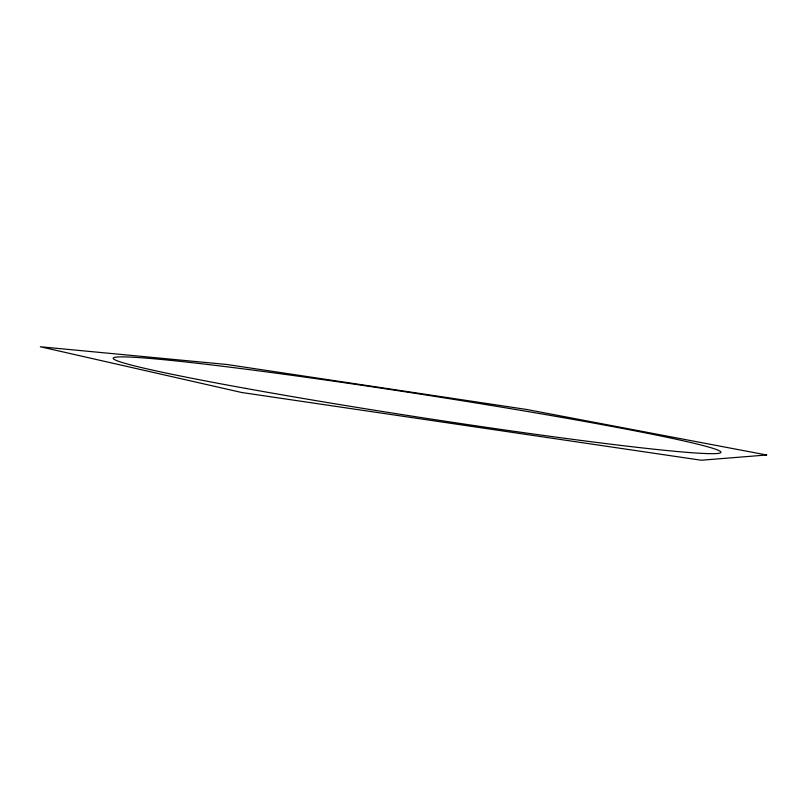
<?xml version="1.0" encoding="UTF-8"?>
<svg xmlns="http://www.w3.org/2000/svg" width="807" height="807" viewBox="0 0 807 807"><rect width="100%" height="100%" fill="white"/><g stroke="black" fill="none" stroke-linecap="round" stroke-linejoin="round"><path stroke-width="1.21" d="M766.65 454.987L701.283 460.232L241.707 392.505L40.35 346.768L226.807 364.482L526.426 409.442L766.65 454.987M245.459 388.359A307.437 11.51 8.8 0 0 720.056 453.009A307.437 11.51 8.8 0 0 285.87 374.488A307.437 11.51 8.8 0 0 245.459 388.359"/></g></svg>
